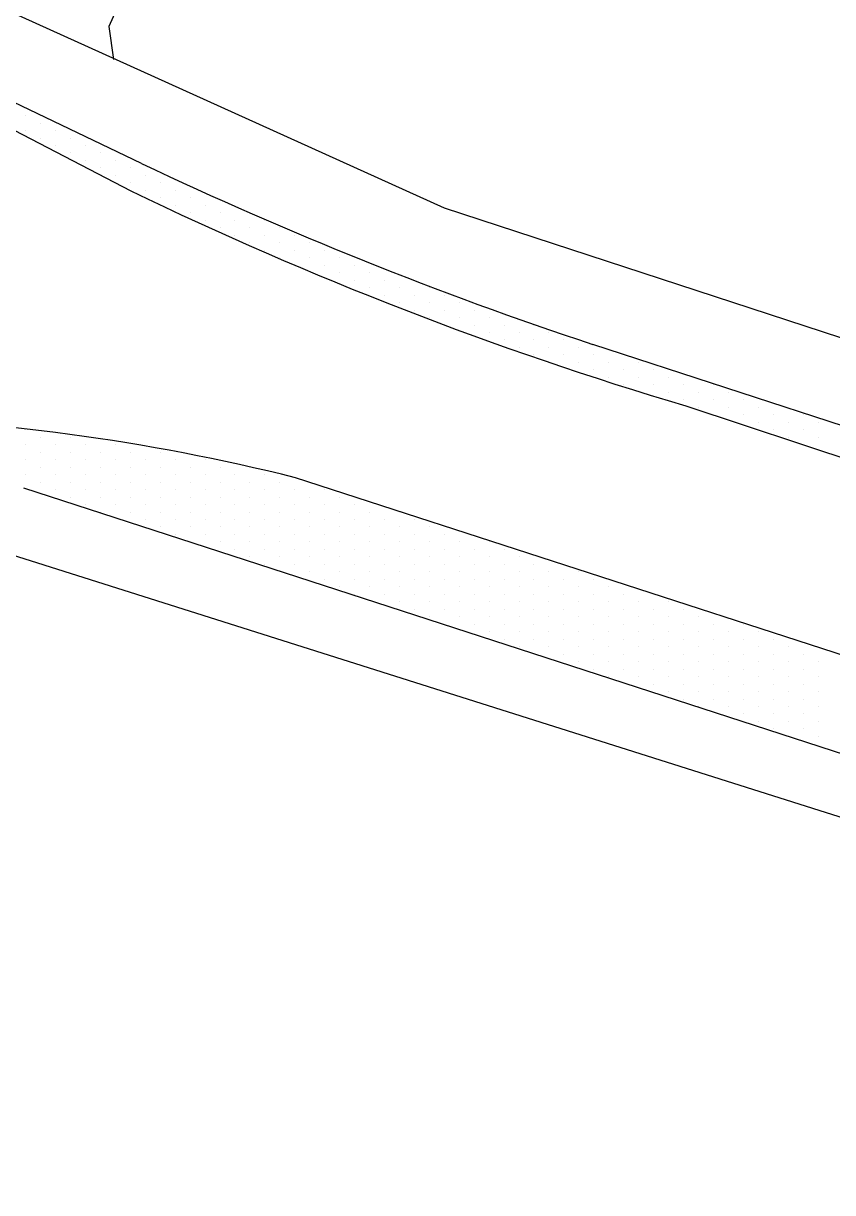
# Model space of a CAD drawing. Extents: x 2010 to 9864, y 25 to 4476.
# Drawn here: x 7391 to 7899, y 347 to 1080 of the extents above; entities that cross this region are included whole.
import ezdxf

# ---------------------------------------------------------------- set-up
doc = ezdxf.new("R2010")
doc.units = 0
doc.header["$LTSCALE"] = 200
doc.linetypes.add('PHANTOM2', pattern=[0.5, 0.25, -0.05, 0.05, -0.05, 0.05, -0.05])
doc.layers.get('0').update_dxf_attribs({"color": 5, "linetype": 'CONTINUOUS'})
doc.layers.add('BMRDS', color=3, linetype='CONTINUOUS')
doc.layers.add('BMSTR', color=3, linetype='CONTINUOUS')

# ---------------------------------------------------------------- blocks, each defined once
blk = doc.blocks.new('*X30')
at = {"color": 0}
for p, q in [((5737.5, 1556.25), (5737.5, 1556.25)), ((5746.875, 1556.25), (5746.875, 1556.25)), ((5732.8125, 1546.875), (5732.8125, 1546.875)), ((5742.1875, 1546.875), (5742.1875, 1546.875)), ((5728.125, 1537.5), (5728.125, 1537.5)), ((5737.5, 1537.5), (5737.5, 1537.5)), ((5723.4375, 1528.125), (5723.4375, 1528.125)), ((5732.8125, 1528.125), (5732.8125, 1528.125)), ((5718.75, 1518.75), (5718.75, 1518.75)), ((5728.125, 1518.75), (5728.125, 1518.75)), ((5714.0625, 1509.375), (5714.0625, 1509.375)), ((5723.4375, 1509.375), (5723.4375, 1509.375)), ((5709.375, 1500), (5709.375, 1500)), ((5718.75, 1500), (5718.75, 1500)), ((5704.6875, 1490.625), (5704.6875, 1490.625)), ((5714.0625, 1490.625), (5714.0625, 1490.625))]:
    blk.add_line(p, q, dxfattribs=at)
blk = doc.blocks.new('*X32')
at = {"color": 0}
for p, q in [((5896.875, 1987.5), (5896.875, 1987.5)), ((5906.25, 1987.5), (5906.25, 1987.5)), ((5892.1875, 1978.125), (5892.1875, 1978.125)), ((5901.5625, 1978.125), (5901.5625, 1978.125)), ((5910.9375, 1978.125), (5910.9375, 1978.125)), ((5896.875, 1968.75), (5896.875, 1968.75)), ((5906.25, 1968.75), (5906.25, 1968.75)), ((5892.1875, 1959.375), (5892.1875, 1959.375)), ((5901.5625, 1959.375), (5901.5625, 1959.375)), ((5887.5, 1950), (5887.5, 1950)), ((5896.875, 1950), (5896.875, 1950)), ((5882.8125, 1940.625), (5882.8125, 1940.625)), ((5892.1875, 1940.625), (5892.1875, 1940.625)), ((5878.125, 1931.25), (5878.125, 1931.25)), ((5887.5, 1931.25), (5887.5, 1931.25)), ((5873.4375, 1921.875), (5873.4375, 1921.875)), ((5882.8125, 1921.875), (5882.8125, 1921.875)), ((5892.1875, 1921.875), (5892.1875, 1921.875)), ((5878.125, 1912.5), (5878.125, 1912.5)), ((5887.5, 1912.5), (5887.5, 1912.5)), ((5873.4375, 1903.125), (5873.4375, 1903.125)), ((5882.8125, 1903.125), (5882.8125, 1903.125)), ((5868.75, 1893.75), (5868.75, 1893.75)), ((5878.125, 1893.75), (5878.125, 1893.75)), ((5864.0625, 1884.375), (5864.0625, 1884.375)), ((5873.4375, 1884.375), (5873.4375, 1884.375)), ((5859.375, 1875), (5859.375, 1875)), ((5868.75, 1875), (5868.75, 1875)), ((5854.6875, 1865.625), (5854.6875, 1865.625)), ((5864.0625, 1865.625), (5864.0625, 1865.625)), ((5873.4375, 1865.625), (5873.4375, 1865.625)), ((5859.375, 1856.25), (5859.375, 1856.25)), ((5868.75, 1856.25), (5868.75, 1856.25)), ((5854.6875, 1846.875), (5854.6875, 1846.875)), ((5864.0625, 1846.875), (5864.0625, 1846.875)), ((5850, 1837.5), (5850, 1837.5)), ((5859.375, 1837.5), (5859.375, 1837.5)), ((5845.3125, 1828.125), (5845.3125, 1828.125)), ((5854.6875, 1828.125), (5854.6875, 1828.125)), ((5840.625, 1818.75), (5840.625, 1818.75)), ((5850, 1818.75), (5850, 1818.75)), ((5835.9375, 1809.375), (5835.9375, 1809.375)), ((5845.3125, 1809.375), (5845.3125, 1809.375)), ((5854.6875, 1809.375), (5854.6875, 1809.375)), ((5840.625, 1800), (5840.625, 1800)), ((5850, 1800), (5850, 1800)), ((5835.9375, 1790.625), (5835.9375, 1790.625)), ((5845.3125, 1790.625), (5845.3125, 1790.625)), ((5831.25, 1781.25), (5831.25, 1781.25)), ((5840.625, 1781.25), (5840.625, 1781.25)), ((5826.5625, 1771.875), (5826.5625, 1771.875)), ((5835.9375, 1771.875), (5835.9375, 1771.875)), ((5821.875, 1762.5), (5821.875, 1762.5)), ((5831.25, 1762.5), (5831.25, 1762.5)), ((5817.1875, 1753.125), (5817.1875, 1753.125)), ((5826.5625, 1753.125), (5826.5625, 1753.125)), ((5812.5, 1743.75), (5812.5, 1743.75)), ((5821.875, 1743.75), (5821.875, 1743.75)), ((5831.25, 1743.75), (5831.25, 1743.75)), ((5817.1875, 1734.375), (5817.1875, 1734.375)), ((5826.5625, 1734.375), (5826.5625, 1734.375)), ((5812.5, 1725), (5812.5, 1725)), ((5821.875, 1725), (5821.875, 1725)), ((5807.8125, 1715.625), (5807.8125, 1715.625)), ((5817.1875, 1715.625), (5817.1875, 1715.625)), ((5803.125, 1706.25), (5803.125, 1706.25)), ((5812.5, 1706.25), (5812.5, 1706.25)), ((5798.4375, 1696.875), (5798.4375, 1696.875)), ((5807.8125, 1696.875), (5807.8125, 1696.875)), ((5793.75, 1687.5), (5793.75, 1687.5)), ((5803.125, 1687.5), (5803.125, 1687.5)), ((5789.0625, 1678.125), (5789.0625, 1678.125)), ((5798.4375, 1678.125), (5798.4375, 1678.125)), ((5784.375, 1668.75), (5784.375, 1668.75)), ((5793.75, 1668.75), (5793.75, 1668.75)), ((5779.6875, 1659.375), (5779.6875, 1659.375)), ((5789.0625, 1659.375), (5789.0625, 1659.375)), ((5798.4375, 1659.375), (5798.4375, 1659.375)), ((5775, 1650), (5775, 1650)), ((5784.375, 1650), (5784.375, 1650)), ((5793.75, 1650), (5793.75, 1650)), ((5770.3125, 1640.625), (5770.3125, 1640.625)), ((5779.6875, 1640.625), (5779.6875, 1640.625)), ((5789.0625, 1640.625), (5789.0625, 1640.625)), ((5775, 1631.25), (5775, 1631.25)), ((5784.375, 1631.25), (5784.375, 1631.25)), ((5770.3125, 1621.875), (5770.3125, 1621.875)), ((5779.6875, 1621.875), (5779.6875, 1621.875)), ((5765.625, 1612.5), (5765.625, 1612.5)), ((5775, 1612.5), (5775, 1612.5)), ((5760.9375, 1603.125), (5760.9375, 1603.125)), ((5770.3125, 1603.125), (5770.3125, 1603.125)), ((5756.25, 1593.75), (5756.25, 1593.75)), ((5765.625, 1593.75), (5765.625, 1593.75)), ((5751.5625, 1584.375), (5751.5625, 1584.375)), ((5760.9375, 1584.375), (5760.9375, 1584.375)), ((5746.875, 1575), (5746.875, 1575)), ((5756.25, 1575), (5756.25, 1575)), ((5742.1875, 1565.625), (5742.1875, 1565.625)), ((5751.5625, 1565.625), (5751.5625, 1565.625))]:
    blk.add_line(p, q, dxfattribs=at)
blk = doc.blocks.new('*X35')
at = {"color": 0}
for p, q in [((6046.875, 1987.5), (6046.875, 1987.5)), ((6056.25, 1987.5), (6056.25, 1987.5)), ((6065.625, 1987.5), (6065.625, 1987.5)), ((6075, 1987.5), (6075, 1987.5)), ((6084.375, 1987.5), (6084.375, 1987.5)), ((6093.75, 1987.5), (6093.75, 1987.5)), ((6042.1875, 1978.125), (6042.1875, 1978.125)), ((6051.5625, 1978.125), (6051.5625, 1978.125)), ((6060.9375, 1978.125), (6060.9375, 1978.125)), ((6070.3125, 1978.125), (6070.3125, 1978.125)), ((6079.6875, 1978.125), (6079.6875, 1978.125)), ((6089.0625, 1978.125), (6089.0625, 1978.125)), ((6037.5, 1968.75), (6037.5, 1968.75)), ((6046.875, 1968.75), (6046.875, 1968.75)), ((6056.25, 1968.75), (6056.25, 1968.75)), ((6065.625, 1968.75), (6065.625, 1968.75)), ((6075, 1968.75), (6075, 1968.75)), ((6084.375, 1968.75), (6084.375, 1968.75)), ((6032.8125, 1959.375), (6032.8125, 1959.375)), ((6042.1875, 1959.375), (6042.1875, 1959.375)), ((6051.5625, 1959.375), (6051.5625, 1959.375)), ((6060.9375, 1959.375), (6060.9375, 1959.375)), ((6070.3125, 1959.375), (6070.3125, 1959.375)), ((6079.6875, 1959.375), (6079.6875, 1959.375)), ((6089.0625, 1959.375), (6089.0625, 1959.375)), ((6028.125, 1950), (6028.125, 1950)), ((6037.5, 1950), (6037.5, 1950)), ((6046.875, 1950), (6046.875, 1950)), ((6056.25, 1950), (6056.25, 1950)), ((6065.625, 1950), (6065.625, 1950)), ((6075, 1950), (6075, 1950)), ((6084.375, 1950), (6084.375, 1950)), ((6023.4375, 1940.625), (6023.4375, 1940.625)), ((6032.8125, 1940.625), (6032.8125, 1940.625)), ((6042.1875, 1940.625), (6042.1875, 1940.625)), ((6051.5625, 1940.625), (6051.5625, 1940.625)), ((6060.9375, 1940.625), (6060.9375, 1940.625)), ((6070.3125, 1940.625), (6070.3125, 1940.625)), ((6079.6875, 1940.625), (6079.6875, 1940.625)), ((6028.125, 1931.25), (6028.125, 1931.25)), ((6037.5, 1931.25), (6037.5, 1931.25)), ((6046.875, 1931.25), (6046.875, 1931.25)), ((6056.25, 1931.25), (6056.25, 1931.25)), ((6065.625, 1931.25), (6065.625, 1931.25)), ((6075, 1931.25), (6075, 1931.25)), ((6023.4375, 1921.875), (6023.4375, 1921.875)), ((6032.8125, 1921.875), (6032.8125, 1921.875)), ((6042.1875, 1921.875), (6042.1875, 1921.875)), ((6051.5625, 1921.875), (6051.5625, 1921.875)), ((6060.9375, 1921.875), (6060.9375, 1921.875)), ((6070.3125, 1921.875), (6070.3125, 1921.875)), ((6018.75, 1912.5), (6018.75, 1912.5)), ((6028.125, 1912.5), (6028.125, 1912.5)), ((6037.5, 1912.5), (6037.5, 1912.5)), ((6046.875, 1912.5), (6046.875, 1912.5)), ((6056.25, 1912.5), (6056.25, 1912.5)), ((6065.625, 1912.5), (6065.625, 1912.5)), ((6075, 1912.5), (6075, 1912.5)), ((6014.0625, 1903.125), (6014.0625, 1903.125)), ((6023.4375, 1903.125), (6023.4375, 1903.125)), ((6032.8125, 1903.125), (6032.8125, 1903.125)), ((6042.1875, 1903.125), (6042.1875, 1903.125)), ((6051.5625, 1903.125), (6051.5625, 1903.125)), ((6060.9375, 1903.125), (6060.9375, 1903.125)), ((6070.3125, 1903.125), (6070.3125, 1903.125)), ((6009.375, 1893.75), (6009.375, 1893.75)), ((6018.75, 1893.75), (6018.75, 1893.75)), ((6028.125, 1893.75), (6028.125, 1893.75)), ((6037.5, 1893.75), (6037.5, 1893.75)), ((6046.875, 1893.75), (6046.875, 1893.75)), ((6056.25, 1893.75), (6056.25, 1893.75)), ((6065.625, 1893.75), (6065.625, 1893.75)), ((6004.6875, 1884.375), (6004.6875, 1884.375)), ((6014.0625, 1884.375), (6014.0625, 1884.375)), ((6023.4375, 1884.375), (6023.4375, 1884.375)), ((6032.8125, 1884.375), (6032.8125, 1884.375)), ((6042.1875, 1884.375), (6042.1875, 1884.375)), ((6051.5625, 1884.375), (6051.5625, 1884.375)), ((6060.9375, 1884.375), (6060.9375, 1884.375)), ((6009.375, 1875), (6009.375, 1875)), ((6018.75, 1875), (6018.75, 1875)), ((6028.125, 1875), (6028.125, 1875)), ((6037.5, 1875), (6037.5, 1875)), ((6046.875, 1875), (6046.875, 1875)), ((6056.25, 1875), (6056.25, 1875)), ((6004.6875, 1865.625), (6004.6875, 1865.625)), ((6014.0625, 1865.625), (6014.0625, 1865.625)), ((6023.4375, 1865.625), (6023.4375, 1865.625)), ((6032.8125, 1865.625), (6032.8125, 1865.625)), ((6042.1875, 1865.625), (6042.1875, 1865.625)), ((6051.5625, 1865.625), (6051.5625, 1865.625)), ((6000, 1856.25), (6000, 1856.25)), ((6009.375, 1856.25), (6009.375, 1856.25)), ((6018.75, 1856.25), (6018.75, 1856.25)), ((6028.125, 1856.25), (6028.125, 1856.25)), ((6037.5, 1856.25), (6037.5, 1856.25)), ((6046.875, 1856.25), (6046.875, 1856.25)), ((6056.25, 1856.25), (6056.25, 1856.25)), ((5995.3125, 1846.875), (5995.3125, 1846.875)), ((6004.6875, 1846.875), (6004.6875, 1846.875)), ((6014.0625, 1846.875), (6014.0625, 1846.875)), ((6023.4375, 1846.875), (6023.4375, 1846.875)), ((6032.8125, 1846.875), (6032.8125, 1846.875)), ((6042.1875, 1846.875), (6042.1875, 1846.875)), ((6051.5625, 1846.875), (6051.5625, 1846.875)), ((5990.625, 1837.5), (5990.625, 1837.5)), ((6000, 1837.5), (6000, 1837.5)), ((6009.375, 1837.5), (6009.375, 1837.5)), ((6018.75, 1837.5), (6018.75, 1837.5)), ((6028.125, 1837.5), (6028.125, 1837.5)), ((6037.5, 1837.5), (6037.5, 1837.5)), ((6046.875, 1837.5), (6046.875, 1837.5)), ((5995.3125, 1828.125), (5995.3125, 1828.125)), ((6004.6875, 1828.125), (6004.6875, 1828.125)), ((6014.0625, 1828.125), (6014.0625, 1828.125)), ((6023.4375, 1828.125), (6023.4375, 1828.125)), ((6032.8125, 1828.125), (6032.8125, 1828.125)), ((6042.1875, 1828.125), (6042.1875, 1828.125)), ((5990.625, 1818.75), (5990.625, 1818.75)), ((6000, 1818.75), (6000, 1818.75)), ((6009.375, 1818.75), (6009.375, 1818.75)), ((6018.75, 1818.75), (6018.75, 1818.75)), ((6028.125, 1818.75), (6028.125, 1818.75)), ((6037.5, 1818.75), (6037.5, 1818.75)), ((5985.9375, 1809.375), (5985.9375, 1809.375)), ((5995.3125, 1809.375), (5995.3125, 1809.375)), ((6004.6875, 1809.375), (6004.6875, 1809.375)), ((6014.0625, 1809.375), (6014.0625, 1809.375)), ((6023.4375, 1809.375), (6023.4375, 1809.375)), ((6032.8125, 1809.375), (6032.8125, 1809.375)), ((5981.25, 1800), (5981.25, 1800)), ((5990.625, 1800), (5990.625, 1800)), ((6000, 1800), (6000, 1800)), ((6009.375, 1800), (6009.375, 1800)), ((6018.75, 1800), (6018.75, 1800)), ((6028.125, 1800), (6028.125, 1800)), ((6037.5, 1800), (6037.5, 1800)), ((5976.5625, 1790.625), (5976.5625, 1790.625)), ((5985.9375, 1790.625), (5985.9375, 1790.625)), ((5995.3125, 1790.625), (5995.3125, 1790.625)), ((6004.6875, 1790.625), (6004.6875, 1790.625)), ((6014.0625, 1790.625), (6014.0625, 1790.625)), ((6023.4375, 1790.625), (6023.4375, 1790.625)), ((6032.8125, 1790.625), (6032.8125, 1790.625)), ((5971.875, 1781.25), (5971.875, 1781.25)), ((5981.25, 1781.25), (5981.25, 1781.25)), ((5990.625, 1781.25), (5990.625, 1781.25)), ((6000, 1781.25), (6000, 1781.25)), ((6009.375, 1781.25), (6009.375, 1781.25)), ((6018.75, 1781.25), (6018.75, 1781.25)), ((6028.125, 1781.25), (6028.125, 1781.25)), ((5976.5625, 1771.875), (5976.5625, 1771.875)), ((5985.9375, 1771.875), (5985.9375, 1771.875)), ((5995.3125, 1771.875), (5995.3125, 1771.875)), ((6004.6875, 1771.875), (6004.6875, 1771.875)), ((6014.0625, 1771.875), (6014.0625, 1771.875)), ((6023.4375, 1771.875), (6023.4375, 1771.875)), ((5971.875, 1762.5), (5971.875, 1762.5)), ((5981.25, 1762.5), (5981.25, 1762.5)), ((5990.625, 1762.5), (5990.625, 1762.5)), ((6000, 1762.5), (6000, 1762.5)), ((6009.375, 1762.5), (6009.375, 1762.5)), ((6018.75, 1762.5), (6018.75, 1762.5)), ((5967.1875, 1753.125), (5967.1875, 1753.125)), ((5976.5625, 1753.125), (5976.5625, 1753.125)), ((5985.9375, 1753.125), (5985.9375, 1753.125)), ((5995.3125, 1753.125), (5995.3125, 1753.125)), ((6004.6875, 1753.125), (6004.6875, 1753.125)), ((6014.0625, 1753.125), (6014.0625, 1753.125)), ((6023.4375, 1753.125), (6023.4375, 1753.125)), ((5962.5, 1743.75), (5962.5, 1743.75)), ((5971.875, 1743.75), (5971.875, 1743.75)), ((5981.25, 1743.75), (5981.25, 1743.75)), ((5990.625, 1743.75), (5990.625, 1743.75)), ((6000, 1743.75), (6000, 1743.75)), ((6009.375, 1743.75), (6009.375, 1743.75)), ((6018.75, 1743.75), (6018.75, 1743.75)), ((5957.8125, 1734.375), (5957.8125, 1734.375)), ((5967.1875, 1734.375), (5967.1875, 1734.375)), ((5976.5625, 1734.375), (5976.5625, 1734.375)), ((5985.9375, 1734.375), (5985.9375, 1734.375)), ((5995.3125, 1734.375), (5995.3125, 1734.375)), ((6004.6875, 1734.375), (6004.6875, 1734.375)), ((6014.0625, 1734.375), (6014.0625, 1734.375)), ((5953.125, 1725), (5953.125, 1725)), ((5962.5, 1725), (5962.5, 1725)), ((5971.875, 1725), (5971.875, 1725)), ((5981.25, 1725), (5981.25, 1725)), ((5990.625, 1725), (5990.625, 1725)), ((6000, 1725), (6000, 1725)), ((6009.375, 1725), (6009.375, 1725)), ((5957.8125, 1715.625), (5957.8125, 1715.625)), ((5967.1875, 1715.625), (5967.1875, 1715.625)), ((5976.5625, 1715.625), (5976.5625, 1715.625)), ((5985.9375, 1715.625), (5985.9375, 1715.625)), ((5995.3125, 1715.625), (5995.3125, 1715.625)), ((6004.6875, 1715.625), (6004.6875, 1715.625)), ((5953.125, 1706.25), (5953.125, 1706.25)), ((5962.5, 1706.25), (5962.5, 1706.25)), ((5971.875, 1706.25), (5971.875, 1706.25)), ((5981.25, 1706.25), (5981.25, 1706.25)), ((5990.625, 1706.25), (5990.625, 1706.25)), ((6000, 1706.25), (6000, 1706.25)), ((5948.4375, 1696.875), (5948.4375, 1696.875)), ((5957.8125, 1696.875), (5957.8125, 1696.875)), ((5967.1875, 1696.875), (5967.1875, 1696.875)), ((5976.5625, 1696.875), (5976.5625, 1696.875)), ((5985.9375, 1696.875), (5985.9375, 1696.875)), ((5995.3125, 1696.875), (5995.3125, 1696.875)), ((6004.6875, 1696.875), (6004.6875, 1696.875)), ((5943.75, 1687.5), (5943.75, 1687.5)), ((5953.125, 1687.5), (5953.125, 1687.5)), ((5962.5, 1687.5), (5962.5, 1687.5)), ((5971.875, 1687.5), (5971.875, 1687.5)), ((5981.25, 1687.5), (5981.25, 1687.5)), ((5990.625, 1687.5), (5990.625, 1687.5)), ((6000, 1687.5), (6000, 1687.5)), ((5939.0625, 1678.125), (5939.0625, 1678.125)), ((5948.4375, 1678.125), (5948.4375, 1678.125)), ((5957.8125, 1678.125), (5957.8125, 1678.125)), ((5967.1875, 1678.125), (5967.1875, 1678.125)), ((5976.5625, 1678.125), (5976.5625, 1678.125)), ((5985.9375, 1678.125), (5985.9375, 1678.125)), ((5995.3125, 1678.125), (5995.3125, 1678.125)), ((5943.75, 1668.75), (5943.75, 1668.75)), ((5953.125, 1668.75), (5953.125, 1668.75)), ((5962.5, 1668.75), (5962.5, 1668.75)), ((5971.875, 1668.75), (5971.875, 1668.75)), ((5981.25, 1668.75), (5981.25, 1668.75)), ((5990.625, 1668.75), (5990.625, 1668.75)), ((5939.0625, 1659.375), (5939.0625, 1659.375)), ((5948.4375, 1659.375), (5948.4375, 1659.375)), ((5957.8125, 1659.375), (5957.8125, 1659.375)), ((5967.1875, 1659.375), (5967.1875, 1659.375)), ((5976.5625, 1659.375), (5976.5625, 1659.375)), ((5985.9375, 1659.375), (5985.9375, 1659.375)), ((5934.375, 1650), (5934.375, 1650)), ((5943.75, 1650), (5943.75, 1650)), ((5953.125, 1650), (5953.125, 1650)), ((5962.5, 1650), (5962.5, 1650)), ((5971.875, 1650), (5971.875, 1650)), ((5981.25, 1650), (5981.25, 1650)), ((5929.6875, 1640.625), (5929.6875, 1640.625)), ((5939.0625, 1640.625), (5939.0625, 1640.625)), ((5948.4375, 1640.625), (5948.4375, 1640.625)), ((5957.8125, 1640.625), (5957.8125, 1640.625)), ((5967.1875, 1640.625), (5967.1875, 1640.625)), ((5976.5625, 1640.625), (5976.5625, 1640.625)), ((5985.9375, 1640.625), (5985.9375, 1640.625)), ((5925, 1631.25), (5925, 1631.25)), ((5934.375, 1631.25), (5934.375, 1631.25)), ((5943.75, 1631.25), (5943.75, 1631.25)), ((5953.125, 1631.25), (5953.125, 1631.25)), ((5962.5, 1631.25), (5962.5, 1631.25)), ((5971.875, 1631.25), (5971.875, 1631.25)), ((5981.25, 1631.25), (5981.25, 1631.25)), ((5929.6875, 1621.875), (5929.6875, 1621.875)), ((5939.0625, 1621.875), (5939.0625, 1621.875)), ((5948.4375, 1621.875), (5948.4375, 1621.875)), ((5957.8125, 1621.875), (5957.8125, 1621.875)), ((5967.1875, 1621.875), (5967.1875, 1621.875)), ((5976.5625, 1621.875), (5976.5625, 1621.875)), ((5925, 1612.5), (5925, 1612.5)), ((5934.375, 1612.5), (5934.375, 1612.5)), ((5943.75, 1612.5), (5943.75, 1612.5)), ((5953.125, 1612.5), (5953.125, 1612.5)), ((5962.5, 1612.5), (5962.5, 1612.5)), ((5971.875, 1612.5), (5971.875, 1612.5)), ((5920.3125, 1603.125), (5920.3125, 1603.125)), ((5929.6875, 1603.125), (5929.6875, 1603.125)), ((5939.0625, 1603.125), (5939.0625, 1603.125)), ((5948.4375, 1603.125), (5948.4375, 1603.125)), ((5957.8125, 1603.125), (5957.8125, 1603.125)), ((5967.1875, 1603.125), (5967.1875, 1603.125)), ((5925, 1593.75), (5925, 1593.75)), ((5934.375, 1593.75), (5934.375, 1593.75)), ((5943.75, 1593.75), (5943.75, 1593.75)), ((5953.125, 1593.75), (5953.125, 1593.75)), ((5962.5, 1593.75), (5962.5, 1593.75)), ((5971.875, 1593.75), (5971.875, 1593.75)), ((5920.3125, 1584.375), (5920.3125, 1584.375)), ((5929.6875, 1584.375), (5929.6875, 1584.375)), ((5939.0625, 1584.375), (5939.0625, 1584.375)), ((5948.4375, 1584.375), (5948.4375, 1584.375)), ((5957.8125, 1584.375), (5957.8125, 1584.375)), ((5967.1875, 1584.375), (5967.1875, 1584.375)), ((5915.625, 1575), (5915.625, 1575)), ((5925, 1575), (5925, 1575)), ((5934.375, 1575), (5934.375, 1575)), ((5943.75, 1575), (5943.75, 1575)), ((5953.125, 1575), (5953.125, 1575)), ((5962.5, 1575), (5962.5, 1575)), ((5920.3125, 1565.625), (5920.3125, 1565.625)), ((5929.6875, 1565.625), (5929.6875, 1565.625)), ((5939.0625, 1565.625), (5939.0625, 1565.625)), ((5948.4375, 1565.625), (5948.4375, 1565.625)), ((5957.8125, 1565.625), (5957.8125, 1565.625)), ((5915.625, 1556.25), (5915.625, 1556.25)), ((5925, 1556.25), (5925, 1556.25)), ((5934.375, 1556.25), (5934.375, 1556.25)), ((5943.75, 1556.25), (5943.75, 1556.25)), ((5953.125, 1556.25), (5953.125, 1556.25)), ((5910.9375, 1546.875), (5910.9375, 1546.875)), ((5920.3125, 1546.875), (5920.3125, 1546.875)), ((5929.6875, 1546.875), (5929.6875, 1546.875)), ((5939.0625, 1546.875), (5939.0625, 1546.875)), ((5948.4375, 1546.875), (5948.4375, 1546.875)), ((5915.625, 1537.5), (5915.625, 1537.5)), ((5925, 1537.5), (5925, 1537.5)), ((5934.375, 1537.5), (5934.375, 1537.5)), ((5943.75, 1537.5), (5943.75, 1537.5)), ((5953.125, 1537.5), (5953.125, 1537.5)), ((5910.9375, 1528.125), (5910.9375, 1528.125)), ((5920.3125, 1528.125), (5920.3125, 1528.125)), ((5929.6875, 1528.125), (5929.6875, 1528.125)), ((5939.0625, 1528.125), (5939.0625, 1528.125)), ((5948.4375, 1528.125), (5948.4375, 1528.125)), ((5906.25, 1518.75), (5906.25, 1518.75)), ((5915.625, 1518.75), (5915.625, 1518.75)), ((5925, 1518.75), (5925, 1518.75)), ((5934.375, 1518.75), (5934.375, 1518.75)), ((5943.75, 1518.75), (5943.75, 1518.75)), ((5910.9375, 1509.375), (5910.9375, 1509.375)), ((5920.3125, 1509.375), (5920.3125, 1509.375)), ((5929.6875, 1509.375), (5929.6875, 1509.375)), ((5939.0625, 1509.375), (5939.0625, 1509.375)), ((5906.25, 1500), (5906.25, 1500)), ((5915.625, 1500), (5915.625, 1500)), ((5925, 1500), (5925, 1500)), ((5934.375, 1500), (5934.375, 1500)), ((5901.5625, 1490.625), (5901.5625, 1490.625)), ((5910.9375, 1490.625), (5910.9375, 1490.625)), ((5920.3125, 1490.625), (5920.3125, 1490.625)), ((5929.6875, 1490.625), (5929.6875, 1490.625))]:
    blk.add_line(p, q, dxfattribs=at)

msp = doc.modelspace()

# ---------------------------------------------------------------- linework, layer by layer
at = {"layer": 'BMRDS'}
for p, q in [((7256.67, 1080.2), (7458.8, 975.3)), ((7465.54, 992.42), (7330.78, 1056.65)), ((8759.22, 549.28), (7748.53, 878.96)), ((7806.93, 840.43), (8756.98, 525.74)), ((8201.21, 588.22), (7562.12, 795.47)), ((7391.42, 789.05), (8752.25, 347.47)), ((7332.14, 763.56), (7938.32, 571.87))]:
    msp.add_line(p, q, dxfattribs=at)
for centre, radius, start, end in [((8535.31, 3250.98), 2499.09, 244.65525, 251.6497), ((8465.46, 3056.97), 2312.3, 244.19245, 253.45333), ((7245.43, -473.79), 1308.18, 75.99027, 88.62225)]:
    msp.add_arc(centre, radius, start, end, dxfattribs=at)
at = {"layer": 'BMSTR', "linetype": 'PHANTOM2'}
msp.add_line((7626.25, 1484.57), (7445.06, 1078.22), dxfattribs=at)
at = {"layer": 'BMSTR'}
for p, q in [((7303.56, 1123.63), (7655.29, 964.52)), ((7445.06, 1078.22), (7447.88, 1057.47)), ((7655.29, 964.52), (8571.21, 665.6))]:
    msp.add_line(p, q, dxfattribs=at)

# ---------------------------------------------------------------- block references
at = {"layer": 'BMRDS', "rotation": 270}
for name in ['*X30', '*X32', '*X35']:
    msp.add_blockref(name, (5902.25, 6727.1), dxfattribs=at)

doc.saveas('drawing.dxf')
